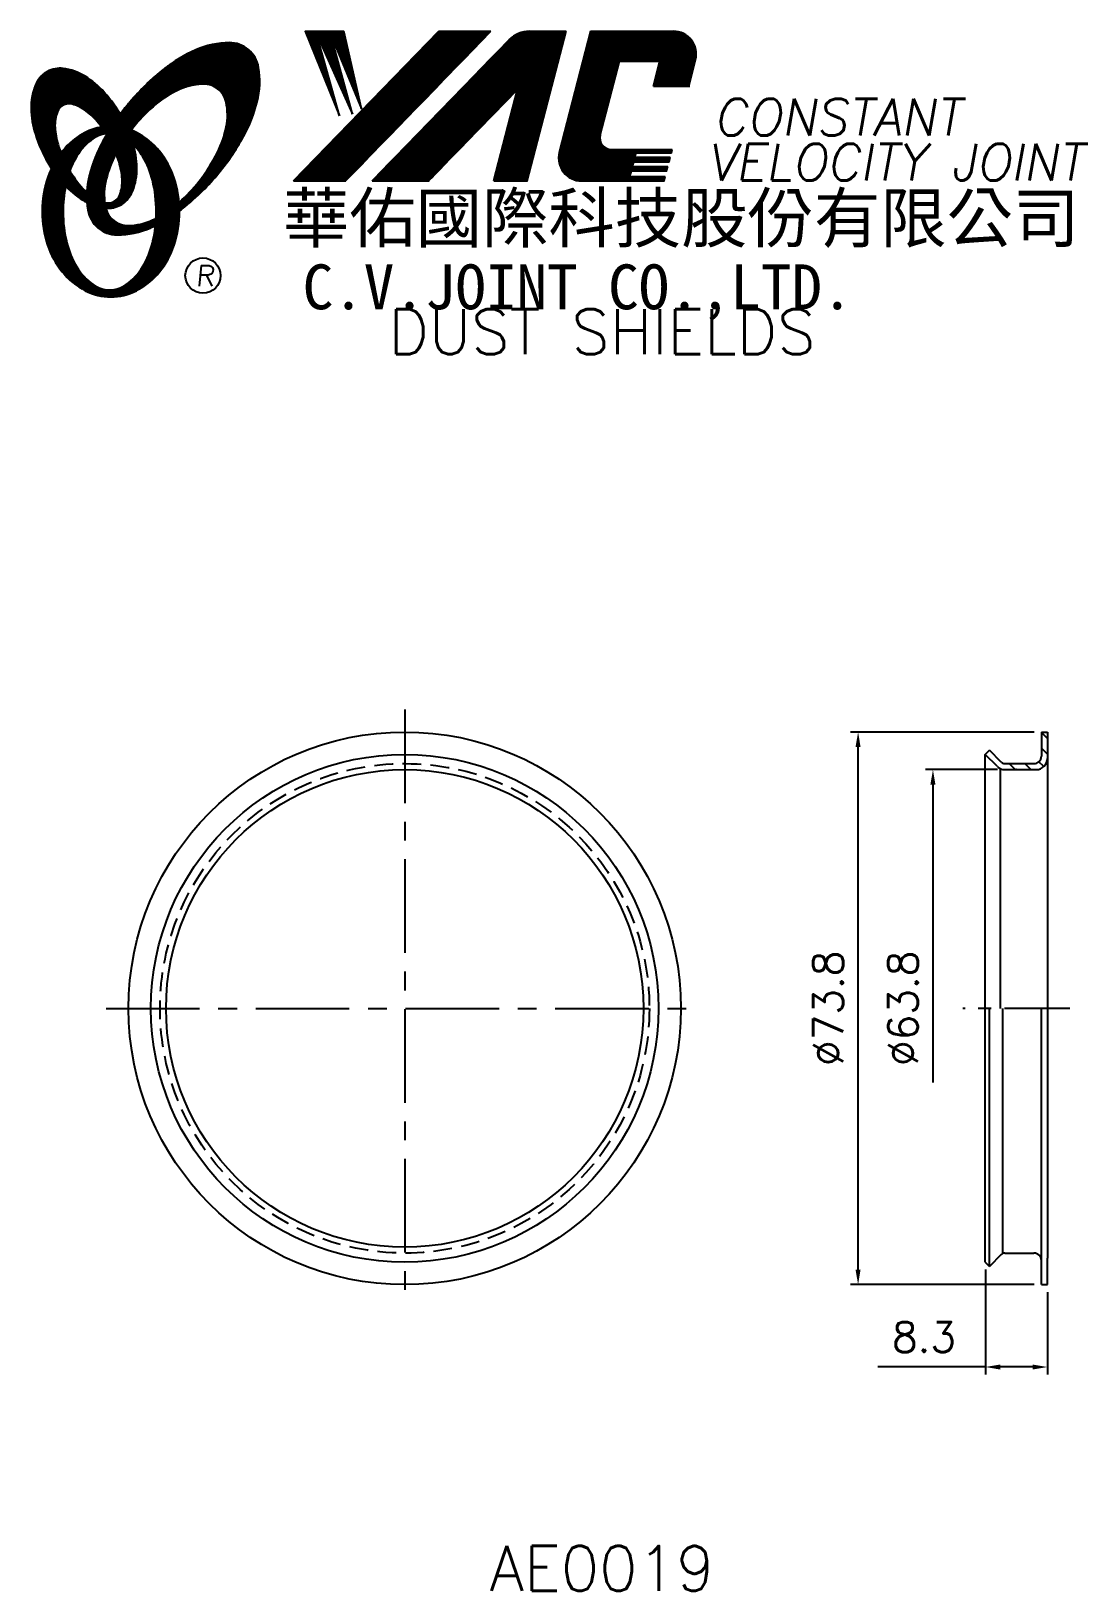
# Model space of a CAD drawing. Extents: x 543 to 684, y 351 to 559.
import ezdxf
from ezdxf.enums import TextEntityAlignment as Align

# ---------------------------------------------------------------- set-up
doc = ezdxf.new("R2010")
doc.units = 0
doc.header["$LTSCALE"] = 10
doc.header["$MEASUREMENT"] = 0
doc.linetypes.add('CENTER', pattern=[2, 1.25, -0.25, 0.25, -0.25])
doc.linetypes.add('HIDDEN', pattern=[0.375, 0.25, -0.125])
doc.layers.get('0').update_dxf_attribs({"linetype": 'CONTINUOUS'})
doc.layers.get('DEFPOINTS').update_dxf_attribs({"linetype": 'CONTINUOUS'})
doc.layers.add('4', color=7, linetype='CONTINUOUS')
doc.styles.add('CHINA', font='KAIU.TTF')
doc.styles.add('ITALICC', font='simplex.shx')
doc.dimstyles.new('STANDARD$0', dxfattribs={"dimtxt": 4, "dimasz": 2, "dimexe": 1, "dimexo": 1, "dimgap": 2, "dimtad": 1, "dimdec": 4, "dimzin": 10, "dimtxsty": 'ITALICC', "dimcen": 2, "dimclrd": 5, "dimclre": 5, "dimclrt": 18, "dimaunit": 1, "dimazin": 3, "dimtp": 0.1, "dimtfac": 0.7, "dimtdec": 4, "dimtmove": 0, "dimatfit": 3, "dimtolj": 1, "dimtzin": 10})
pattern_1 = [(45, (612.581118, 315.516005), (-0.00727476112, 0.00727476112), [])]
pattern_2 = [(45, (443.990572, 351.820414), (-0.00883883476, 0.00883883476), [])]

# ---------------------------------------------------------------- blocks, each defined once
blk = doc.blocks.new('*D4')
at = {"color": 5, "linetype": 'BYBLOCK'}
for p, q in [((672.12, 460.64), (662.5, 460.64)), ((663.5, 458.64), (663.5, 418.85))]:
    blk.add_line(p, q, dxfattribs=at)
blk.add_solid([(663.16, 458.64), (663.83, 458.64), (663.5, 460.64)], dxfattribs=at)
at = {"layer": 'DEFPOINTS', "color": 0, "linetype": 'BYBLOCK'}
for p in [(663.5, 460.64), (673.12, 460.64), (670.5, 396.87)]:
    blk.add_point(p, dxfattribs=at)
at = {"color": 18, "linetype": 'BYBLOCK', "insert": (659.5, 428.76), "char_height": 4, "attachment_point": 5, "rotation": 90, "style": 'ITALICC'}
blk.add_mtext('\\A1;∅63.8', dxfattribs=at)
blk = doc.blocks.new('*D5')
at = {"color": 5, "linetype": 'BYBLOCK'}
for p, q in [((677, 465.66), (652.5, 465.66)), ((653.5, 393.86), (653.5, 463.66)), ((677, 391.86), (652.5, 391.86))]:
    blk.add_line(p, q, dxfattribs=at)
for points in [[(653.16, 463.66), (653.83, 463.66), (653.5, 465.66)], [(653.16, 393.86), (653.83, 393.86), (653.5, 391.86)]]:
    blk.add_solid(points, dxfattribs=at)
at = {"layer": 'DEFPOINTS', "color": 0, "linetype": 'BYBLOCK'}
for p in [(653.5, 465.66), (678, 465.66), (678, 391.86)]:
    blk.add_point(p, dxfattribs=at)
at = {"color": 18, "linetype": 'BYBLOCK', "insert": (649.5, 428.76), "char_height": 4, "attachment_point": 5, "rotation": 90, "style": 'ITALICC'}
blk.add_mtext('\\A1;∅73.8', dxfattribs=at)
blk = doc.blocks.new('*D6')
at = {"color": 5, "linetype": 'BYBLOCK'}
for p, q in [((670.5, 393.86), (670.5, 379.86)), ((678.8, 390.86), (678.8, 379.86)), ((670.5, 380.86), (656.12, 380.86)), ((676.8, 380.86), (672.5, 380.86))]:
    blk.add_line(p, q, dxfattribs=at)
for points in [[(672.5, 381.19), (672.5, 380.52), (670.5, 380.86)], [(676.8, 381.19), (676.8, 380.52), (678.8, 380.86)]]:
    blk.add_solid(points, dxfattribs=at)
at = {"layer": 'DEFPOINTS', "color": 0, "linetype": 'BYBLOCK'}
for p in [(670.5, 394.86), (678.8, 391.86), (670.5, 380.86)]:
    blk.add_point(p, dxfattribs=at)
at = {"color": 18, "linetype": 'BYBLOCK', "insert": (662.31, 384.86), "char_height": 4, "attachment_point": 5, "style": 'ITALICC'}
blk.add_mtext('\\A1;8.3', dxfattribs=at)

msp = doc.modelspace()

# ---------------------------------------------------------------- hatches: boundary and pattern name
at = {"layer": '4', "linetype": 'CONTINUOUS'}
h = msp.add_hatch(dxfattribs=at)
h.set_pattern_fill('ANSI31', color=5, scale=0.1, style=0)
h.set_pattern_definition(pattern_2)
h.paths.add_polyline_path([(604.44928, 559.2514), (597.49197, 559.2514), (578.07536, 539.24764), (585.03267, 539.24764)])
h.paths.add_polyline_path([(607.99617, 551.48583), (604.8158, 539.24764), (609.29678, 539.24764), (614.49521, 559.2514), (609.59849, 559.2514, 0.202785967), (606.86442, 558.09498), (588.57028, 539.24764), (596.1172, 539.24764)])
h.paths.add_polyline_path([(621.62328, 555.25298), (627.01699, 555.25298), (626.14798, 551.90896), (630.8648, 551.90896), (631.78151, 555.43653, 0.490800957), (628.83131, 559.2514), (617.797, 559.2514), (613.58994, 543.06251, 0.490800957), (616.54014, 539.24764), (627.57446, 539.24764), (627.72891, 539.84195), (623.01209, 539.84195), (623.20545, 540.58603), (627.92227, 540.58603), (628.08083, 541.19617), (623.36401, 541.19617), (623.52525, 541.81664), (628.24207, 541.81664), (628.39826, 542.41763), (623.68144, 542.41763), (623.83824, 543.02101), (628.55506, 543.02101), (628.67179, 543.4702), (620.53204, 543.4702, -0.490800957), (619.05694, 545.37764)])
h = msp.add_hatch(dxfattribs=at)
h.set_pattern_fill('ANSI31', color=1, scale=0.1, style=0)
h.set_pattern_definition(pattern_2)
h.paths.add_polyline_path([(584.80734, 559.2514), (579.63001, 559.2514), (584.20078, 547.94766), (581.13484, 558.90564), (585.96958, 548.18332), (583.02157, 558.90564), (587.14879, 548.89028)])
h = msp.add_hatch(dxfattribs=at)
h.set_pattern_fill('ANSI31', color=5, scale=0.082305, style=0)
h.set_pattern_definition([(45, (443.990572, 351.820414), (-0.00727476112, 0.00727476112), [])])
h.paths.add_polyline_path([(566.02604, 552.18892, -0.172879177), (567.96752, 551.53035, -0.172879177), (569.05481, 549.7923, -0.104527385), (569.08259, 546.46411, -0.065680101), (567.91306, 543.06215, -0.051823203), (565.47264, 539.21976, -0.044272532), (562.79767, 536.39343, -0.020203161), (562.85125, 535.25551, 0.006517006), (563.2558, 535.56759, 0.049863361), (567.80923, 539.98065, 0.049863361), (571.39887, 545.20782, 0.063682799), (573.21991, 549.83516, 0.103597411), (573.40921, 554.41913, 0.177892575), (572.0606, 556.78941, 0.177892575), (569.49821, 557.72274, 0.103597411), (565.01041, 556.76969, 0.063682799), (560.75267, 554.20062, 0.049863361), (556.19924, 549.78756, 0.016070017), (554.92854, 548.18124, -0.007061632), (555.17583, 547.74421, -0.031648676), (556.12841, 545.70764, -0.008069351), (556.56032, 546.27195, -0.051823203), (559.73869, 549.5304, -0.065680101), (562.78062, 551.45076, -0.104527385)])
h.paths.add_polyline_path([(552.95037, 539.0276, -0.065680101), (554.1199, 542.42956, -0.006063428), (554.36385, 542.90457, 0.027613469), (553.63701, 544.49264, 0.017011252), (553.10359, 545.42762, 0.007829282), (552.60961, 544.56039, 0.063682799), (550.78856, 539.93304, 0.103597411), (550.59926, 535.34907, 0.177892575), (551.94787, 532.9788, 0.177892575), (554.51026, 532.04547, 0.103597411), (558.99806, 532.99851, 0.008811776), (559.62503, 533.28859, 0.013922709), (559.70235, 534.2584, -0.009086703), (559.25234, 534.04095, -0.104527385), (556.00692, 533.30279, -0.172879177), (554.06544, 533.96136, -0.172879177), (552.97815, 535.69941, -0.104527385)])
h = msp.add_hatch(dxfattribs=at)
h.set_pattern_fill('ANSI31', color=3, scale=0.082305, style=0)
h.set_pattern_definition(pattern_1)
h.paths.add_polyline_path([(550.22954, 553.23975, 0.106488277), (547.28766, 554.27833, 0.158297415), (545.19746, 553.88328, 0.158297415), (543.73813, 552.33559, 0.106488277), (543.02732, 549.29783, 0.071723199), (543.44536, 545.98487, 0.058080454), (544.99035, 542.16948, 0.058080454), (547.37139, 538.81169, 0.071723199), (549.93663, 536.67394, 0.020895977), (550.47682, 536.37195, -0.030777155), (550.46091, 537.74817, -0.042059526), (549.36456, 538.91093, -0.04691039), (547.74539, 541.39208, -0.04691039), (546.61711, 544.13157, -0.060581117), (546.21501, 546.39363, -0.10187153), (546.52663, 548.48184, -0.185892489), (547.30672, 549.37348, -0.185892489), (548.48336, 549.5116, -0.10187153), (550.38101, 548.58606, -0.060581117), (552.01785, 546.97379, -0.04691039), (553.63701, 544.49264, -0.04691039), (554.76529, 541.75316, -0.060581117), (555.16739, 539.49109, -0.10187153), (554.85577, 537.40289, -0.185892489), (554.07568, 536.51124, -0.185892489), (552.89904, 536.37312, -0.002013383), (552.85824, 536.38375, 0.021593804), (552.97815, 535.69941, 0.006477741), (552.99615, 535.62237, 0.14950097), (554.96871, 536.03041, 0.158297415), (556.42804, 537.5781, 0.106488277), (557.13886, 540.61587, 0.071723199), (556.72081, 543.92882, 0.058080454), (555.17583, 547.74421, 0.058080454), (552.79478, 551.102, 0.071723199)])
h = msp.add_hatch(dxfattribs=at)
h.set_pattern_fill('ANSI31', color=1, scale=0.082305, style=0)
h.set_pattern_definition(pattern_1)
h.paths.add_polyline_path([(551.32316, 544.91631, -0.120168026), (553.01496, 545.5697, 0.016865385), (552.41519, 546.45244, 0.076648372), (550.25897, 545.73352, 0.104809576), (547.17451, 543.22042, 0.005838257), (547.00757, 543.00822, 0.028089978), (547.74539, 541.39208, 0.014237292), (548.18752, 540.60703, -0.045767751), (549.1127, 542.54388, -0.106890197)])
h.paths.add_polyline_path([(547.2918, 535.16169, -0.048711043), (547.6219, 538.54202, -0.007865741), (547.37139, 538.81169, -0.037695478), (545.73552, 540.93045, 0.03042545), (545.21019, 539.62648, 0.080710289), (544.48476, 535.16169, 0.080710289), (545.21019, 530.6969, 0.089265679), (547.17451, 527.10296, 0.104809576), (550.25897, 524.58986, 0.11926607), (553.66816, 523.76492, 0.11926607), (557.07735, 524.58986, 0.104809576), (560.16181, 527.10296, 0.089265679), (562.12613, 530.6969, 0.080710289), (562.85157, 535.16169, 0.080710289), (562.12613, 539.62648, 0.089265679), (560.16181, 543.22042, 0.104809576), (557.07735, 545.73352, 0.025513357), (556.38412, 546.04627, 0.004818181), (556.12841, 545.70764, -0.023722145), (556.66963, 544.11089, -0.065307489), (557.90481, 542.54388, -0.073950765), (559.21726, 539.34615, -0.060532391), (559.72572, 535.16169, -0.060532391), (559.21726, 530.97722, -0.073950765), (557.90481, 527.7795, -0.106890197), (555.69435, 525.40707, -0.153118262), (553.50876, 524.72169, -0.153118262), (551.32316, 525.40707, -0.106890197), (549.1127, 527.7795, -0.073950765), (547.80025, 530.97722, -0.060532391)])
h = msp.add_hatch(dxfattribs=at)
h.set_pattern_fill('ANSI31', color=5, scale=12, angle=90, style=0)
h.set_pattern_definition([(135, (434.5433, 352.6749), (-1.06066, -1.06066), [])])
h.paths.add_polyline_path([(676.99754, 461.44231), (673.12215, 461.44231, -0.199883496), (672.62532, 461.64918), (671.06533, 463.22087), (670.49754, 462.65731), (672.05753, 461.08562, 0.199883496), (673.12215, 460.64231), (677.29754, 460.64231, 0.414213562), (678.79754, 462.14231), (678.79754, 465.65731), (677.99754, 465.65731), (677.99754, 462.44231, -0.414213562)])

# ---------------------------------------------------------------- linework, layer by layer
at = {"layer": '4', "color": 5, "linetype": 'CONTINUOUS'}
for p, q in [((578.07536, 539.24764), (597.49197, 559.2514)), ((585.03267, 539.24764), (604.44928, 559.2514)), ((597.49197, 559.2514), (604.44928, 559.2514)), ((609.29678, 539.24764), (614.49521, 559.2514)), ((609.59849, 559.2514), (614.49521, 559.2514)), ((613.58994, 543.06251), (617.797, 559.2514)), ((617.797, 559.2514), (628.83131, 559.2514)), ((588.57028, 539.24764), (606.86442, 558.09498)), ((619.05694, 545.37764), (621.62328, 555.25298)), ((621.62328, 555.25298), (627.01699, 555.25298)), ((626.14798, 551.90896), (627.01699, 555.25298)), ((630.8648, 551.90896), (631.78151, 555.43653)), ((596.1172, 539.24764), (607.99617, 551.48583)), ((604.8158, 539.24764), (607.99617, 551.48583)), ((626.14798, 551.90896), (631.01523, 551.90896)), ((620.53204, 543.4702), (628.67179, 543.4702)), ((623.36401, 541.19617), (623.52525, 541.81664)), ((623.52525, 541.81664), (628.24207, 541.81664)), ((623.68144, 542.41763), (623.83824, 543.02101)), ((623.68144, 542.41763), (628.39826, 542.41763)), ((623.83824, 543.02101), (628.55506, 543.02101)), ((628.24207, 541.81664), (628.39826, 542.41763)), ((628.55506, 543.02101), (628.67179, 543.4702)), ((623.01209, 539.84195), (623.20545, 540.58603)), ((623.01209, 539.84195), (627.72891, 539.84195)), ((623.20545, 540.58603), (627.92227, 540.58603)), ((623.36401, 541.19617), (628.08083, 541.19617)), ((627.57446, 539.24764), (627.72891, 539.84195)), ((627.92227, 540.58603), (628.08083, 541.19617)), ((578.07536, 539.24764), (585.03267, 539.24764)), ((588.57028, 539.24764), (596.1172, 539.24764)), ((604.8158, 539.24764), (609.29678, 539.24764)), ((616.54014, 539.24764), (627.57446, 539.24764))]:
    msp.add_line(p, q, dxfattribs=at)
at = {"layer": '4', "color": 1, "linetype": 'CONTINUOUS'}
for p, q in [((579.63001, 559.2514), (584.20078, 547.94766)), ((579.63001, 559.2514), (584.80734, 559.2514)), ((581.13484, 558.90564), (585.96958, 548.18332)), ((584.20078, 547.94766), (581.13484, 558.90564)), ((583.02157, 558.90564), (587.14879, 548.89028)), ((585.96958, 548.18332), (583.02157, 558.90564)), ((587.14879, 548.89028), (584.80734, 559.2514))]:
    msp.add_line(p, q, dxfattribs=at)
at = {"layer": '4', "color": 5, "linetype": 'CENTER'}
for p, q in [((592.92549, 468.65731), (592.92549, 388.85731)), ((553.02549, 428.75731), (632.82549, 428.75731))]:
    msp.add_line(p, q, dxfattribs=at)
at = {"layer": '4', "color": 7, "linetype": 'CONTINUOUS'}
for p, q in [((677.99754, 465.65731), (678.79754, 465.65731)), ((677.99754, 465.65731), (677.99754, 462.44231)), ((678.79754, 465.65731), (678.79754, 462.14231)), ((670.49754, 462.65731), (671.06533, 463.22087)), ((670.49754, 394.85731), (670.49754, 462.65731)), ((672.05753, 461.08562), (670.49754, 462.65731)), ((672.62532, 461.64918), (671.06533, 463.22087)), ((672.49754, 460.77854), (672.49754, 428.75731)), ((673.12215, 461.44231), (676.99754, 461.44231)), ((673.12215, 460.64231), (677.29754, 460.64231)), ((678.79754, 462.14231), (678.79754, 395.37231)), ((671.06533, 394.29374), (671.06533, 428.75731)), ((672.83066, 396.00873), (672.83066, 428.75731)), ((677.99754, 391.85731), (677.99754, 428.75731)), ((672.62532, 395.86543), (671.06533, 394.29374)), ((673.12215, 396.07231), (676.99754, 396.07231)), ((670.49754, 394.85731), (671.06533, 394.29374)), ((678.79754, 391.85731), (678.79754, 395.37231)), ((677.99754, 391.85731), (678.79754, 391.85731))]:
    msp.add_line(p, q, dxfattribs=at)
at = {"layer": '4', "color": 5, "linetype": 'CENTER', "ltscale": 0.7}
msp.add_line((681.79754, 428.75731), (667.49754, 428.75731), dxfattribs=at)
at = {"layer": '4', "color": 5, "linetype": 'CONTINUOUS'}
for points in [[(562.85125, 535.25551, 0.006517006), (563.2558, 535.56759, 0.049863361), (567.80923, 539.98065, 0.049863361), (571.39887, 545.20782, 0.063682799), (573.21991, 549.83516, 0.103597411), (573.40921, 554.41913, 0.177892575), (572.0606, 556.78941, 0.177892575), (569.49821, 557.72274, 0.103597411), (565.01041, 556.76969, 0.063682799), (560.75267, 554.20062, 0.049863361), (556.19924, 549.78756, 0.016070017), (554.92854, 548.18124)], [(562.79767, 536.39343, 0.044272532), (565.47264, 539.21976, 0.051823203), (567.91306, 543.06215, 0.065680101), (569.08259, 546.46411, 0.104527385), (569.05481, 549.7923, 0.172879177), (567.96752, 551.53035, 0.172879177), (566.02604, 552.18892, 0.104527385), (562.78062, 551.45076, 0.065680101), (559.73869, 549.5304, 0.051823203), (556.56032, 546.27195, 0.008069351), (556.12841, 545.70764)], [(553.10359, 545.42762, 0.007829282), (552.60961, 544.56039, 0.063682799), (550.78856, 539.93304, 0.103597411), (550.59926, 535.34907, 0.177892575), (551.94787, 532.9788, 0.177892575), (554.51026, 532.04547, 0.103597411), (558.99806, 532.99851, 0.008811776), (559.62503, 533.28859, 0.008811776)], [(554.36385, 542.90457, 0.006063428), (554.1199, 542.42956, 0.065680101), (552.95037, 539.0276, 0.104527385), (552.97815, 535.69941, 0.172879177), (554.06544, 533.96136, 0.172879177), (556.00692, 533.30279, 0.104527385), (559.25234, 534.04095, 0.009086703), (559.70235, 534.2584, 0.009086703)]]:
    msp.add_lwpolyline(points, format="xyb", dxfattribs=at)
at = {"layer": '4', "color": 3, "linetype": 'CONTINUOUS'}
for points in [[(552.99615, 535.62237, 0.14950097), (554.96871, 536.03041, 0.158297415), (556.42804, 537.5781, 0.106488277), (557.13886, 540.61587, 0.071723199), (556.72081, 543.92882, 0.058080454), (555.17583, 547.74421, 0.058080454), (552.79478, 551.102, 0.071723199), (550.22954, 553.23975, 0.106488277), (547.28766, 554.27833, 0.158297415), (545.19746, 553.88328, 0.158297415), (543.73813, 552.33559, 0.106488277), (543.02732, 549.29783, 0.071723199), (543.44536, 545.98487, 0.058080454), (544.99035, 542.16948, 0.058080454), (547.37139, 538.81169, 0.071723199), (549.93663, 536.67394, 0.020895977), (550.47682, 536.37195, 0.020895977)], [(552.85824, 536.38375, 0.002013383), (552.89904, 536.37312, 0.185892489), (554.07568, 536.51124, 0.185892489), (554.85577, 537.40289, 0.10187153), (555.16739, 539.49109, 0.060581117), (554.76529, 541.75316, 0.04691039), (553.63701, 544.49264, 0.04691039), (552.01785, 546.97379, 0.060581117), (550.38101, 548.58606, 0.10187153), (548.48336, 549.5116, 0.185892489), (547.30672, 549.37348, 0.185892489), (546.52663, 548.48184, 0.10187153), (546.21501, 546.39363, 0.060581117), (546.61711, 544.13157, 0.04691039), (547.74539, 541.39208, 0.04691039), (549.36456, 538.91093, 0.042059526), (550.46091, 537.74817, 0.042059526)]]:
    msp.add_lwpolyline(points, format="xyb", dxfattribs=at)
at = {"layer": '4', "color": 1, "linetype": 'CONTINUOUS'}
for points in [[(545.73552, 540.93045, 0.03042545), (545.21019, 539.62648, 0.080710289), (544.48476, 535.16169, 0.080710289), (545.21019, 530.6969, 0.089265679), (547.17451, 527.10296, 0.104809576), (550.25897, 524.58986, 0.11926607), (553.66816, 523.76492, 0.11926607), (557.07735, 524.58986, 0.104809576), (560.16181, 527.10296, 0.089265679), (562.12613, 530.6969, 0.080710289), (562.85157, 535.16169, 0.080710289), (562.12613, 539.62648, 0.089265679), (560.16181, 543.22042, 0.104809576), (557.07735, 545.73352, 0.025513357), (556.38412, 546.04627, 0.025513357)], [(552.41519, 546.45244, 0.076648372), (550.25897, 545.73352, 0.104809576), (547.17451, 543.22042, 0.005838257), (547.00757, 543.00822, 0.005838257)], [(547.6219, 538.54202, 0.048711043), (547.2918, 535.16169, 0.060532391), (547.80025, 530.97722, 0.073950765), (549.1127, 527.7795, 0.106890197), (551.32316, 525.40707, 0.153118262), (553.50876, 524.72169, 0.153118262), (555.69435, 525.40707, 0.106890197), (557.90481, 527.7795, 0.073950765), (559.21726, 530.97722, 0.060532391), (559.72572, 535.16169, 0.060532391), (559.21726, 539.34615, 0.073950765), (557.90481, 542.54388, 0.065307489), (556.66963, 544.11089)], [(553.01496, 545.5697, 0.120168026), (551.32316, 544.91631, 0.106890197), (549.1127, 542.54388, 0.045767751), (548.18752, 540.60703, 0.045767751)]]:
    msp.add_lwpolyline(points, format="xyb", dxfattribs=at)
at = {"layer": '4', "color": 5, "linetype": 'CONTINUOUS'}
msp.add_circle((565.9724, 526.61597), 2.35282, dxfattribs=at)
at = {"layer": '4', "color": 7, "linetype": 'CONTINUOUS'}
for radius in [36.9, 33.9, 31.885]:
    msp.add_circle((592.92549, 428.75731), radius, dxfattribs=at)
at = {"layer": '4', "color": 5, "linetype": 'HIDDEN'}
msp.add_circle((592.92549, 428.75731), 32.685, dxfattribs=at)
at = {"layer": '4', "color": 5, "linetype": 'CONTINUOUS'}
for centre, radius, start, end in [((609.59849, 555.44116), 3.81024, 90, 135.8533387), ((628.83131, 556.20321), 3.04819, 345.4326059, 90), ((620.53204, 544.9943), 1.5241, 165.4326059, 270), ((616.54014, 542.29583), 3.04819, 165.4326059, 270)]:
    msp.add_arc(centre, radius, start, end, dxfattribs=at)
at = {"layer": '4', "color": 7, "linetype": 'CONTINUOUS'}
for centre, radius, start, end in [((676.99754, 462.44231), 1, 270, 0), ((673.12215, 462.14231), 1.5, 224.7859445, 270), ((673.12215, 462.14231), 0.7, 224.7859445, 270), ((677.29754, 462.14231), 1.5, 270, 0), ((673.12215, 395.37231), 0.7, 90, 135.2140555), ((676.99754, 395.07231), 1, 0, 90)]:
    msp.add_arc(centre, radius, start, end, dxfattribs=at)
msp.add_point((674.62586, 460.64231), dxfattribs=at)

# ---------------------------------------------------------------- texts
at = {"layer": '4', "color": 5, "linetype": 'CONTINUOUS', "style": 'ITALICC'}
for s, height, oblique, p in [('CONSTANT', 4.9, 10, (634.22418, 545.3181)), ('VELOCITY JOINT', 4.9, 10, (633.34595, 539.32272)), ('R', 2.75625, 5, (565.01371, 525.20637))]:
    msp.add_text(s, height=height, dxfattribs=dict(at, oblique=oblique)).set_placement(p)
at = {"layer": '4', "color": 7, "linetype": 'CONTINUOUS', "style": 'CHINA'}
for s, height, p in [('華佑國際科技股份有限公司', 6.5, (576.66201, 531.05779)), ('C.V.JOINT CO.,LTD.', 6, (579.29064, 522.11157))]:
    msp.add_text(s, height=height, dxfattribs=at).set_placement(p)
at = {"layer": '4', "color": 18, "linetype": 'CONTINUOUS', "style": 'ITALICC'}
for s, p in [('DUST SHIELDS', (619.29337, 516.11875)), ('AE0019', (619.29337, 350.97136))]:
    msp.add_text(s, height=6, dxfattribs=at).set_placement(p, align=Align.CENTER)

# ---------------------------------------------------------------- dimensions: what is measured, and where the dimension line sits
at = {"layer": '4', "color": 7, "linetype": 'CONTINUOUS'}
dim = msp.add_linear_dim(base=(653.49755, 465.65731), p1=(677.99754, 391.85731), p2=(677.99754, 465.65731), angle=90, text='%%C73.8', dimstyle='STANDARD$0', dxfattribs=at)
dim.commit()
dim.dimension.update_dxf_attribs({"geometry": '*D5', "text_midpoint": (649.49755, 428.75731)})
dim = msp.add_linear_dim(base=(663.49758, 460.64231), p1=(670.49754, 396.87231), p2=(673.12215, 460.64231), angle=90, text='%%C63.8', dimstyle='STANDARD$0', override={"dimcen": -2, "dimse1": 1, "dimsd1": 1}, dxfattribs=at)
dim.commit()
dim.dimension.update_dxf_attribs({"geometry": '*D4', "text_midpoint": (659.49758, 428.75731)})
dim = msp.add_linear_dim(base=(670.49754, 380.85731), p1=(678.79754, 391.85731), p2=(670.49754, 394.85731), text='8.3', dimstyle='STANDARD$0', dxfattribs=at)
dim.commit()
dim.dimension.update_dxf_attribs({"geometry": '*D6', "text_midpoint": (662.30706, 384.85731)})

doc.saveas('drawing.dxf')
